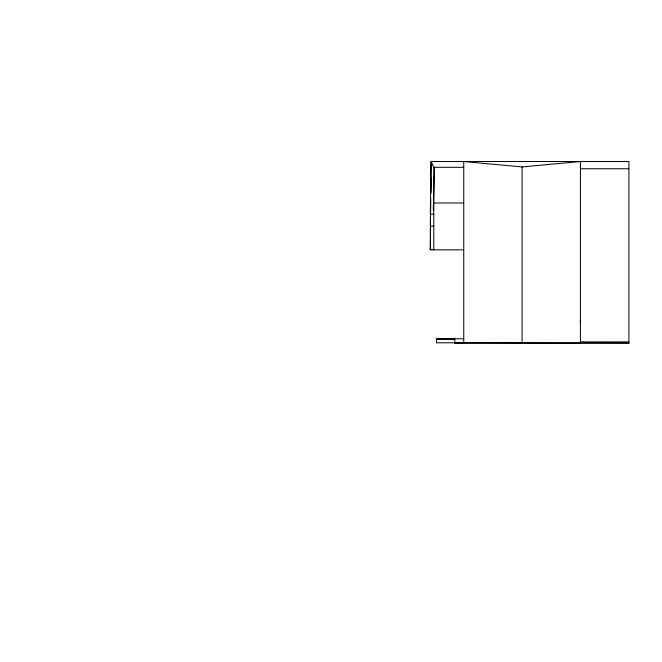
<?xml version="1.0" encoding="UTF-8"?>
<svg xmlns="http://www.w3.org/2000/svg" width="662" height="662" viewBox="0 0 662 662"><rect width="100%" height="100%" fill="white"/><g stroke="black" fill="none" stroke-linecap="round" stroke-linejoin="round"><path stroke-width="0.99" d="M430.631 198.302L430.325 249.847L463.748 249.847M430.639 200.338L430.325 226.106L433.8 226.106M430.697 193.188L431.094 161.52L628.9 161.52L628.9 343.164M430.581 202.39L430.325 249.847L430.631 245.776M433.279 210.111L434.57 167.312M430.846 193.163L431.285 177.797M463.748 343.164L463.748 161.52L522.078 166.94L580.417 161.52L580.417 343.164L454.769 343.164L454.769 338.77M454.769 343.164L463.748 342.709L628.9 343.04M463.748 342.709L436.448 342.842L436.448 338.77L463.748 338.77M433.8 214.223L430.325 214.223L431.094 161.52L433.8 167.312L463.748 167.312M580.417 168.752L628.9 168.752M433.8 202.977L463.748 202.977M430.325 249.5L433.8 249.5M436.448 338.787L454.736 338.787M436.448 339.44L454.736 339.44M580.417 341.915L628.9 341.915M580.417 342.899L628.9 342.899M580.268 320.317L580.417 323.271M522.078 166.94L522.078 343.164M453.9 338.787L453.9 339.44M453.379 338.787L453.379 339.44M452.858 338.787L452.858 339.44M452.328 338.787L452.328 339.44M451.782 338.787L451.782 339.44M451.252 338.787L451.252 339.44M450.731 338.787L450.731 339.44M450.21 338.787L450.21 339.44M449.68 338.787L449.68 339.44M449.159 338.787L449.159 339.44M448.637 338.787L448.637 339.44M448.116 338.787L448.116 339.44M447.586 338.787L447.586 339.44M447.065 338.787L447.065 339.44M446.544 338.787L446.544 339.44M446.014 338.787L446.014 339.44M445.493 338.787L445.493 339.44M444.972 338.787L444.972 339.44M444.442 338.787L444.442 339.44M443.921 338.787L443.921 339.44M443.399 338.787L443.399 339.44M442.878 338.787L442.878 339.44M442.348 338.787L442.348 339.44M441.827 338.787L441.827 339.44M441.306 338.787L441.306 339.44M440.776 338.787L440.776 339.44M440.255 338.787L440.255 339.44M439.733 338.787L439.733 339.44M439.212 338.787L439.212 339.44M438.683 338.787L438.683 339.44M438.161 338.787L438.161 339.44M437.64 338.787L437.64 339.44M437.11 338.787L437.11 339.44M436.589 338.787L436.589 339.44M433.8 167.312L433.8 249.847"/></g></svg>
